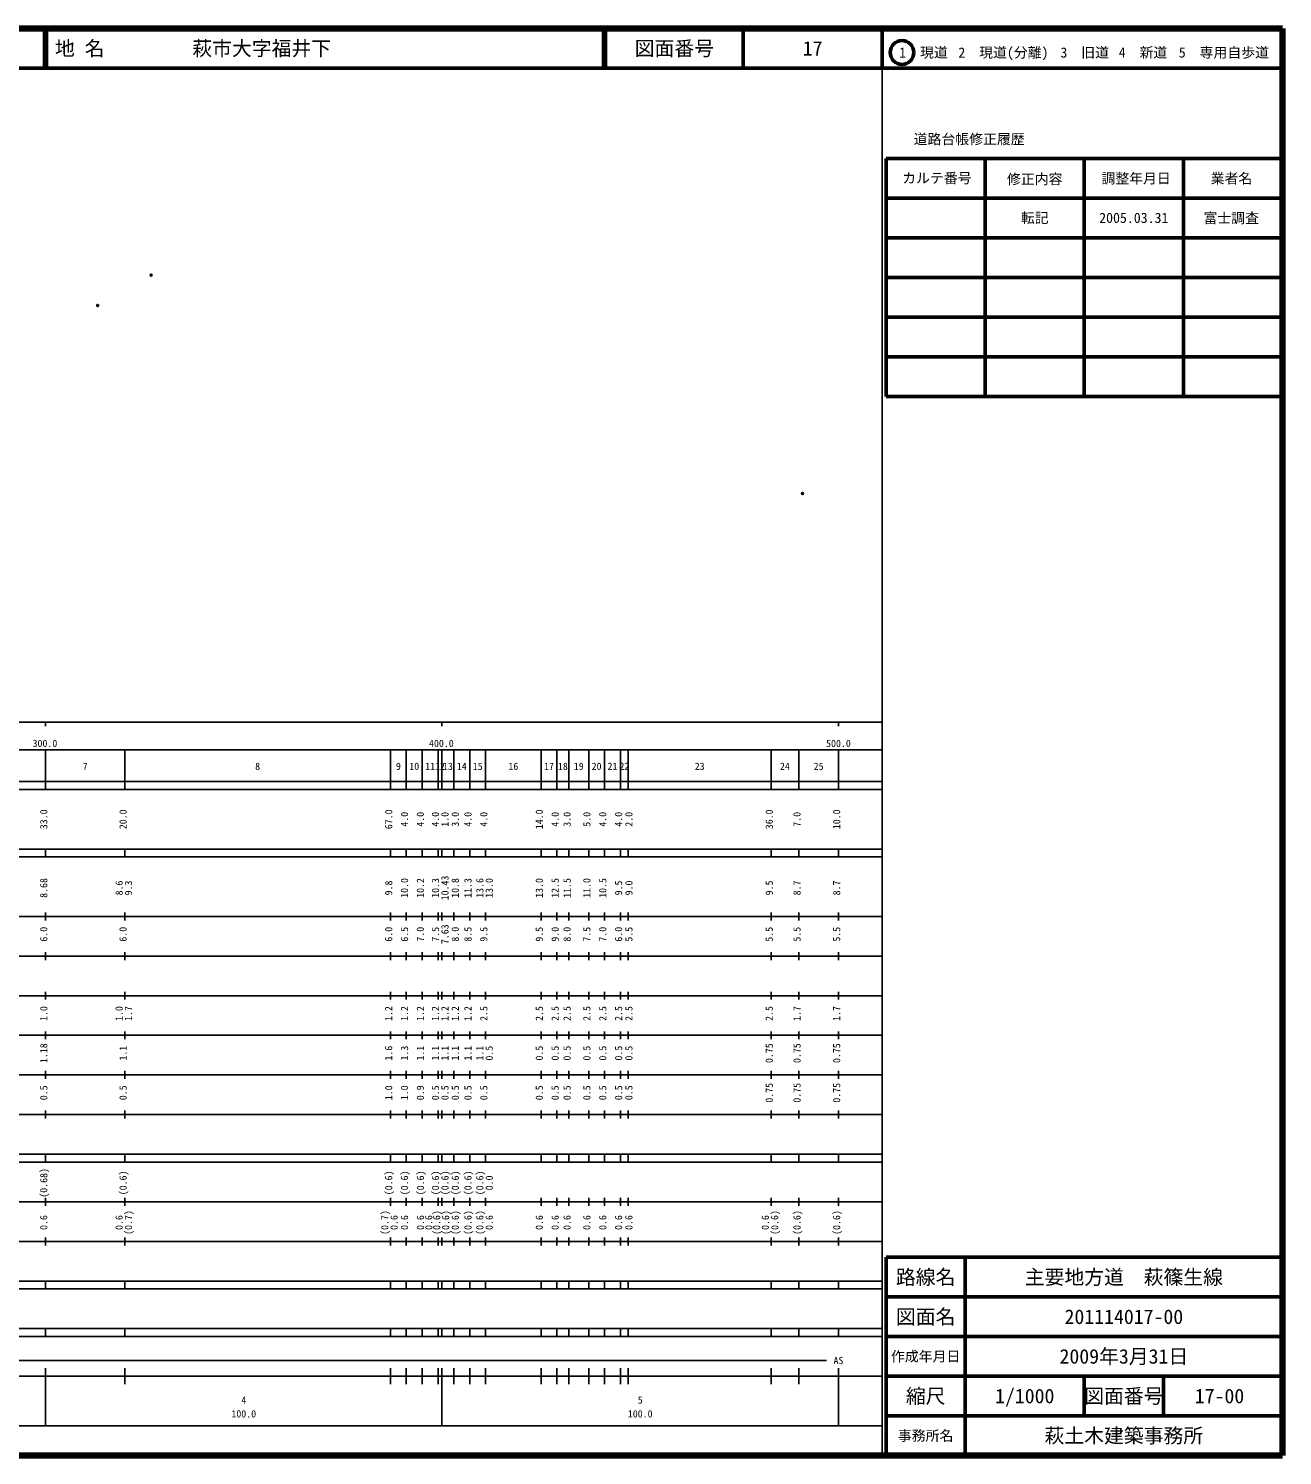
# Model space of a CAD drawing. Units: millimetres on the paper. Extents: x 40 to 680, y 20 to 380.
# Drawn here: x 363.7 to 680, y 20 to 380 of the extents above; entities that cross this region are included whole.
import ezdxf
from ezdxf.enums import TextEntityAlignment as Align

# ---------------------------------------------------------------- set-up
doc = ezdxf.new("R2010")
doc.units = ezdxf.units.MM
doc.header["$PDMODE"] = 32
doc.header["$PDSIZE"] = 0.5
doc.layers.add('M-OTRS', color=6, linetype='Continuous')
doc.layers.add('M-TTL-TXT', color=7, linetype='Continuous')
for name, color, linetype, lineweight in [('M-TTL', 2, 'Continuous', 140), ('M-TTL-BAND', 7, 'Continuous', 25), ('M-TTL-FRAM', 2, 'Continuous', 50), ('M-TTL-LINE', 7, 'Continuous', 50)]:
    doc.layers.add(name, color=color, linetype=linetype, lineweight=lineweight)
doc.styles.add('ＭＳ ゴシック', font='')
doc.styles.get('ＭＳ ゴシック').set_extended_font_data('MS Gothic')

msp = doc.modelspace()

# ---------------------------------------------------------------- linework, layer by layer
at = {"layer": 'M-OTRS'}
for p in [(394.623, 317.762), (381.145, 310.136), (558.927, 262.726)]:
    msp.add_point(p, dxfattribs=at)
at = {"layer": 'M-TTL'}
for p, q in [((680, 380), (40, 380)), ((680, 20), (680, 380)), ((40, 20), (680, 20))]:
    msp.add_line(p, q, dxfattribs=at)
at = {"layer": 'M-TTL-BAND'}
for p, q in [((579, 20), (579, 370)), ((40, 205), (579, 205)), ((368, 205), (368, 204)), ((468, 205), (468, 204)), ((568, 205), (568, 204)), ((68, 198), (579, 198)), ((368, 188), (368, 198)), ((388, 188), (388, 198)), ((455, 188), (455, 198)), ((459, 188), (459, 198)), ((463, 188), (463, 198)), ((467, 188), (467, 198)), ((468, 188), (468, 198)), ((471, 188), (471, 198)), ((475, 188), (475, 198)), ((479, 188), (479, 198)), ((493, 188), (493, 198)), ((497, 188), (497, 198)), ((500, 188), (500, 198)), ((505, 188), (505, 198)), ((509, 188), (509, 198)), ((513, 188), (513, 198)), ((515, 188), (515, 198)), ((551, 188), (551, 198)), ((558, 188), (558, 198)), ((568, 188), (568, 198)), ((40, 190), (579, 190)), ((40, 188), (579, 188)), ((40, 173), (579, 173)), ((368, 171), (368, 173)), ((388, 171), (388, 173)), ((455, 171), (455, 173)), ((459, 171), (459, 173)), ((463, 171), (463, 173)), ((467, 171), (467, 173)), ((468, 171), (468, 173)), ((471, 171), (471, 173)), ((475, 171), (475, 173)), ((479, 171), (479, 173)), ((493, 171), (493, 173)), ((497, 171), (497, 173)), ((500, 171), (500, 173)), ((505, 171), (505, 173)), ((509, 171), (509, 173)), ((513, 171), (513, 173)), ((515, 171), (515, 173)), ((551, 171), (551, 173)), ((558, 171), (558, 173)), ((568, 171), (568, 173)), ((40, 171), (579, 171)), ((40, 156), (579, 156)), ((368, 155), (368, 157)), ((388, 155), (388, 157)), ((455, 155), (455, 157)), ((459, 155), (459, 157)), ((463, 155), (463, 157)), ((467, 155), (467, 157)), ((468, 155), (468, 157)), ((471, 155), (471, 157)), ((475, 155), (475, 157)), ((479, 155), (479, 157)), ((493, 155), (493, 157)), ((497, 155), (497, 157)), ((500, 155), (500, 157)), ((505, 155), (505, 157)), ((509, 155), (509, 157)), ((513, 155), (513, 157)), ((515, 155), (515, 157)), ((551, 155), (551, 157)), ((558, 155), (558, 157)), ((568, 155), (568, 157)), ((46, 146), (579, 146)), ((368, 145), (368, 147)), ((388, 145), (388, 147)), ((455, 145), (455, 147)), ((459, 145), (459, 147)), ((463, 145), (463, 147)), ((467, 145), (467, 147)), ((468, 145), (468, 147)), ((471, 145), (471, 147)), ((475, 145), (475, 147)), ((479, 145), (479, 147)), ((493, 145), (493, 147)), ((497, 145), (497, 147)), ((500, 145), (500, 147)), ((505, 145), (505, 147)), ((509, 145), (509, 147)), ((513, 145), (513, 147)), ((515, 145), (515, 147)), ((551, 145), (551, 147)), ((558, 145), (558, 147)), ((568, 145), (568, 147)), ((368, 135), (368, 137)), ((388, 135), (388, 137)), ((455, 135), (455, 137)), ((459, 135), (459, 137)), ((463, 135), (463, 137)), ((467, 135), (467, 137)), ((468, 135), (468, 137)), ((471, 135), (471, 137)), ((475, 135), (475, 137)), ((479, 135), (479, 137)), ((493, 135), (493, 137)), ((497, 135), (497, 137)), ((500, 135), (500, 137)), ((505, 135), (505, 137)), ((509, 135), (509, 137)), ((513, 135), (513, 137)), ((515, 135), (515, 137)), ((551, 135), (551, 137)), ((558, 135), (558, 137)), ((568, 135), (568, 137)), ((52, 136), (579, 136)), ((46, 126), (579, 126)), ((368, 125), (368, 127)), ((388, 125), (388, 127)), ((455, 125), (455, 127)), ((459, 125), (459, 127)), ((463, 125), (463, 127)), ((467, 125), (467, 127)), ((468, 125), (468, 127)), ((471, 125), (471, 127)), ((475, 125), (475, 127)), ((479, 125), (479, 127)), ((493, 125), (493, 127)), ((497, 125), (497, 127)), ((500, 125), (500, 127)), ((505, 125), (505, 127)), ((509, 125), (509, 127)), ((513, 125), (513, 127)), ((515, 125), (515, 127)), ((551, 125), (551, 127)), ((558, 125), (558, 127)), ((568, 125), (568, 127)), ((52, 116), (579, 116)), ((368, 115), (368, 117)), ((388, 115), (388, 117)), ((455, 115), (455, 117)), ((459, 115), (459, 117)), ((463, 115), (463, 117)), ((467, 115), (467, 117)), ((468, 115), (468, 117)), ((471, 115), (471, 117)), ((475, 115), (475, 117)), ((479, 115), (479, 117)), ((493, 115), (493, 117)), ((497, 115), (497, 117)), ((500, 115), (500, 117)), ((505, 115), (505, 117)), ((509, 115), (509, 117)), ((513, 115), (513, 117)), ((515, 115), (515, 117)), ((551, 115), (551, 117)), ((558, 115), (558, 117)), ((568, 115), (568, 117)), ((46, 106), (579, 106)), ((368, 105), (368, 107)), ((388, 105), (388, 107)), ((455, 105), (455, 107)), ((459, 105), (459, 107)), ((463, 105), (463, 107)), ((467, 105), (467, 107)), ((468, 105), (468, 107)), ((471, 105), (471, 107)), ((475, 105), (475, 107)), ((479, 105), (479, 107)), ((493, 105), (493, 107)), ((497, 105), (497, 107)), ((500, 105), (500, 107)), ((505, 105), (505, 107)), ((509, 105), (509, 107)), ((513, 105), (513, 107)), ((515, 105), (515, 107)), ((551, 105), (551, 107)), ((558, 105), (558, 107)), ((568, 105), (568, 107)), ((40, 96), (579, 96)), ((40, 94), (579, 94)), ((368, 94), (368, 96)), ((388, 94), (388, 96)), ((455, 94), (455, 96)), ((459, 94), (459, 96)), ((463, 94), (463, 96)), ((467, 94), (467, 96)), ((468, 94), (468, 96)), ((471, 94), (471, 96)), ((475, 94), (475, 96)), ((479, 94), (479, 96)), ((493, 94), (493, 96)), ((497, 94), (497, 96)), ((500, 94), (500, 96)), ((505, 94), (505, 96)), ((509, 94), (509, 96)), ((513, 94), (513, 96)), ((515, 94), (515, 96)), ((551, 94), (551, 96)), ((558, 94), (558, 96)), ((568, 94), (568, 96)), ((49, 84), (579, 84)), ((368, 83), (368, 85)), ((388, 83), (388, 85)), ((455, 83), (455, 85)), ((459, 83), (459, 85)), ((463, 83), (463, 85)), ((467, 83), (467, 85)), ((468, 83), (468, 85)), ((471, 83), (471, 85)), ((475, 83), (475, 85)), ((479, 83), (479, 85)), ((493, 83), (493, 85)), ((497, 83), (497, 85)), ((500, 83), (500, 85)), ((505, 83), (505, 85)), ((509, 83), (509, 85)), ((513, 83), (513, 85)), ((515, 83), (515, 85)), ((551, 83), (551, 85)), ((558, 83), (558, 85)), ((568, 83), (568, 85)), ((40, 74), (579, 74)), ((368, 73), (368, 75)), ((388, 73), (388, 75)), ((455, 73), (455, 75)), ((459, 73), (459, 75)), ((463, 73), (463, 75)), ((467, 73), (467, 75)), ((468, 73), (468, 75)), ((471, 73), (471, 75)), ((475, 73), (475, 75)), ((479, 73), (479, 75)), ((493, 73), (493, 75)), ((497, 73), (497, 75)), ((500, 73), (500, 75)), ((505, 73), (505, 75)), ((509, 73), (509, 75)), ((513, 73), (513, 75)), ((515, 73), (515, 75)), ((551, 73), (551, 75)), ((558, 73), (558, 75)), ((568, 73), (568, 75)), ((40, 64), (579, 64)), ((40, 62), (579, 62)), ((368, 62), (368, 64)), ((388, 62), (388, 64)), ((455, 62), (455, 64)), ((459, 62), (459, 64)), ((463, 62), (463, 64)), ((467, 62), (467, 64)), ((468, 62), (468, 64)), ((471, 62), (471, 64)), ((475, 62), (475, 64)), ((479, 62), (479, 64)), ((493, 62), (493, 64)), ((497, 62), (497, 64)), ((500, 62), (500, 64)), ((505, 62), (505, 64)), ((509, 62), (509, 64)), ((513, 62), (513, 64)), ((515, 62), (515, 64)), ((551, 62), (551, 64)), ((558, 62), (558, 64)), ((568, 62), (568, 64)), ((40, 52), (579, 52)), ((368, 50), (368, 52)), ((388, 50), (388, 52)), ((455, 50), (455, 52)), ((459, 50), (459, 52)), ((463, 50), (463, 52)), ((467, 50), (467, 52)), ((468, 50), (468, 52)), ((471, 50), (471, 52)), ((475, 50), (475, 52)), ((479, 50), (479, 52)), ((493, 50), (493, 52)), ((497, 50), (497, 52)), ((500, 50), (500, 52)), ((505, 50), (505, 52)), ((509, 50), (509, 52)), ((513, 50), (513, 52)), ((515, 50), (515, 52)), ((551, 50), (551, 52)), ((558, 50), (558, 52)), ((568, 50), (568, 52)), ((40, 50), (579, 50)), ((71, 44), (565, 44)), ((40, 40), (579, 40)), ((368, 27.5), (368, 42)), ((388, 38), (388, 42)), ((455, 38), (455, 42)), ((459, 38), (459, 42)), ((463, 38), (463, 42)), ((467, 38), (467, 42)), ((468, 27.5), (468, 42)), ((471, 38), (471, 42)), ((475, 38), (475, 42)), ((479, 38), (479, 42)), ((493, 38), (493, 42)), ((497, 38), (497, 42)), ((500, 38), (500, 42)), ((505, 38), (505, 42)), ((509, 38), (509, 42)), ((513, 38), (513, 42)), ((515, 38), (515, 42)), ((551, 38), (551, 42)), ((558, 38), (558, 42)), ((568, 27.5), (568, 42)), ((68, 27.5), (579, 27.5))]:
    msp.add_line(p, q, dxfattribs=at)
at = {"layer": 'M-TTL-FRAM'}
for p, q in [((580, 347.197), (580, 287.197)), ((580, 347.197), (680, 347.197)), ((580, 287.197), (680, 287.197)), ((680, 70), (580, 70)), ((580, 70), (580, 20))]:
    msp.add_line(p, q, dxfattribs=at)
at = {"layer": 'M-TTL-LINE'}
for p, q in [((367.75, 380), (367.75, 370)), ((368.25, 380), (368.25, 370)), ((508.747, 380), (508.747, 370)), ((509.247, 380), (509.247, 370)), ((543.997, 380), (543.997, 370)), ((579, 380), (579, 370)), ((40, 370), (680, 370)), ((605, 347.197), (605, 287.197)), ((630, 347.197), (630, 287.197)), ((655, 347.197), (655, 287.197)), ((580, 337.197), (680, 337.197)), ((580, 327.197), (680, 327.197)), ((580, 317.197), (680, 317.197)), ((580, 307.197), (680, 307.197)), ((580, 297.197), (680, 297.197)), ((600, 70), (600, 20)), ((680, 60), (580, 60)), ((680, 50), (580, 50)), ((680, 40), (580, 40)), ((630, 40), (630, 30)), ((650, 40), (650, 30)), ((680, 30), (580, 30))]:
    msp.add_line(p, q, dxfattribs=at)
msp.add_circle((584.031, 373.958), 3, dxfattribs=at)

# ---------------------------------------------------------------- texts
at = {"layer": 'M-TTL-BAND', "style": 'ＭＳ ゴシック'}
for s, p in [('300.0', (367.844, 198.195)), ('400.0', (467.844, 198.195)), ('500.0', (568, 198.195)), ('7', (378, 192.405)), ('8', (421.5, 192.405)), ('9', (457, 192.405)), ('10', (461, 192.405)), ('11', (465, 192.405)), ('12', (467.5, 192.405)), ('13', (469.5, 192.405)), ('14', (473, 192.405)), ('15', (477, 192.405)), ('16', (486, 192.405)), ('17', (495, 192.405)), ('18', (498.5, 192.405)), ('19', (502.5, 192.405)), ('20', (507, 192.405)), ('21', (511, 192.405)), ('22', (514, 192.405)), ('23', (533, 192.405)), ('24', (554.5, 192.405)), ('25', (563, 192.405)), ('AS', (568, 42.5)), ('4', (418, 32.523)), ('5', (518, 32.523)), ('100.0', (418, 29.033)), ('100.0', (518, 29.033))]:
    msp.add_text(s, height=1.833, dxfattribs=at).set_placement(p, align=Align.BOTTOM_CENTER)
for s, p in [('33.0', (369, 180.5)), ('20.0', (389, 180.5)), ('67.0', (456, 180.5)), ('4.0', (460, 180.5)), ('4.0', (464, 180.5)), ('4.0', (467.8, 180.5)), ('1.0', (470.2, 180.5)), ('3.0', (472.8, 180.5)), ('4.0', (476, 180.5)), ('4.0', (480, 180.5)), ('14.0', (494, 180.5)), ('4.0', (498, 180.5)), ('3.0', (501, 180.5)), ('5.0', (506, 180.5)), ('4.0', (510, 180.5)), ('4.0', (514, 180.5)), ('2.0', (516.6, 180.5)), ('36.0', (552, 180.5)), ('7.0', (559, 180.5)), ('10.0', (569, 180.5)), ('10.43', (470.2, 163.174)), ('8.68', (369, 163.174)), ('8.6', (388, 163.174)), ('9.3', (390.37, 163.174)), ('9.8', (456, 163.174)), ('10.0', (460, 163.174)), ('10.2', (464, 163.174)), ('10.3', (467.8, 163.174)), ('10.8', (472.8, 163.174)), ('11.3', (476, 163.174)), ('13.6', (479, 163.174)), ('13.0', (481.37, 163.174)), ('13.0', (494, 163.174)), ('12.5', (498, 163.174)), ('11.5', (501, 163.174)), ('11.0', (506, 163.174)), ('10.5', (510, 163.174)), ('9.5', (514, 163.174)), ('9.0', (516.6, 163.174)), ('9.5', (552, 163.174)), ('8.7', (559, 163.174)), ('8.7', (569, 163.174)), ('6.0', (369, 151.5)), ('6.0', (389, 151.5)), ('6.0', (456, 151.5)), ('6.5', (460, 151.5)), ('7.0', (464, 151.5)), ('7.5', (467.8, 151.5)), ('7.63', (470.2, 151.5)), ('8.0', (472.8, 151.5)), ('8.5', (476, 151.5)), ('9.5', (480, 151.5)), ('9.5', (494, 151.5)), ('9.0', (498, 151.5)), ('8.0', (501, 151.5)), ('7.5', (506, 151.5)), ('7.0', (510, 151.5)), ('6.0', (514, 151.5)), ('5.5', (516.6, 151.5)), ('5.5', (552, 151.5)), ('5.5', (559, 151.5)), ('5.5', (569, 151.5)), ('1.0', (369, 131.5)), ('1.0', (388, 131.5)), ('1.7', (390.37, 131.5)), ('1.2', (456, 131.5)), ('1.2', (460, 131.5)), ('1.2', (464, 131.5)), ('1.2', (467.8, 131.5)), ('1.2', (470.2, 131.5)), ('1.2', (472.8, 131.5)), ('1.2', (476, 131.5)), ('2.5', (480, 131.5)), ('2.5', (494, 131.5)), ('2.5', (498, 131.5)), ('2.5', (501, 131.5)), ('2.5', (506, 131.5)), ('2.5', (510, 131.5)), ('2.5', (514, 131.5)), ('2.5', (516.6, 131.5)), ('2.5', (552, 131.5)), ('1.7', (559, 131.5)), ('1.7', (569, 131.5)), ('1.18', (369, 121.5)), ('1.1', (389, 121.5)), ('1.6', (456, 121.5)), ('1.3', (460, 121.5)), ('1.1', (464, 121.5)), ('1.1', (467.8, 121.5)), ('1.1', (470.2, 121.5)), ('1.1', (472.8, 121.5)), ('1.1', (476, 121.5)), ('1.1', (479, 121.5)), ('0.5', (481.37, 121.5)), ('0.5', (494, 121.5)), ('0.5', (498, 121.5)), ('0.5', (501, 121.5)), ('0.5', (506, 121.5)), ('0.5', (510, 121.5)), ('0.5', (514, 121.5)), ('0.5', (516.6, 121.5)), ('0.75', (552, 121.5)), ('0.75', (559, 121.5)), ('0.75', (569, 121.5)), ('0.5', (369, 111.5)), ('0.5', (389, 111.5)), ('1.0', (456, 111.5)), ('1.0', (460, 111.5)), ('0.9', (464, 111.5)), ('0.5', (467.8, 111.5)), ('0.5', (470.2, 111.5)), ('0.5', (472.8, 111.5)), ('0.5', (476, 111.5)), ('0.5', (480, 111.5)), ('0.5', (494, 111.5)), ('0.5', (498, 111.5)), ('0.5', (501, 111.5)), ('0.5', (506, 111.5)), ('0.5', (510, 111.5)), ('0.5', (514, 111.5)), ('0.5', (516.6, 111.5)), ('0.75', (552, 111.5)), ('0.75', (559, 111.5)), ('0.75', (569, 111.5)), ('(0.68)', (369, 88.764)), ('(0.6)', (389, 88.764)), ('(0.6)', (456, 88.764)), ('(0.6)', (460, 88.764)), ('(0.6)', (464, 88.764)), ('(0.6)', (467.8, 88.764)), ('(0.6)', (470.2, 88.764)), ('(0.6)', (472.8, 88.764)), ('(0.6)', (476, 88.764)), ('(0.6)', (479, 88.764)), ('0.0', (481.37, 88.764)), ('0.6', (369, 78.764)), ('0.6', (388, 78.764)), ('(0.7)', (390.37, 78.764)), ('(0.7)', (455, 78.764)), ('0.6', (457.37, 78.764)), ('0.6', (460, 78.764)), ('0.6', (464, 78.764)), ('0.6', (466.1, 78.764)), ('(0.6)', (468.1, 78.764)), ('(0.6)', (470.37, 78.764)), ('(0.6)', (472.8, 78.764)), ('(0.6)', (476, 78.764)), ('(0.6)', (479, 78.764)), ('0.6', (481.37, 78.764)), ('0.6', (494, 78.764)), ('0.6', (498, 78.764)), ('0.6', (501, 78.764)), ('0.6', (506, 78.764)), ('0.6', (510, 78.764)), ('0.6', (514, 78.764)), ('0.6', (516.6, 78.764)), ('0.6', (551, 78.764)), ('(0.6)', (553.37, 78.764)), ('(0.6)', (559, 78.764)), ('(0.6)', (569, 78.764))]:
    msp.add_text(s, height=1.833, rotation=90, dxfattribs=at).set_placement(p, align=Align.BOTTOM_CENTER)
at = {"layer": 'M-TTL-TXT', "style": 'ＭＳ ゴシック'}
for s, p in [('地 名', (370.38, 375)), ('萩市大字福井下', (405.024, 375))]:
    msp.add_text(s, height=3.666, dxfattribs=at).set_placement(p, align=Align.MIDDLE_LEFT)
for s, height, p in [('図面番号', 3.666, (526.622, 375)), ('17', 3.666, (561.497, 375)), ('1\u3000現道', 2.566, (589.448, 373.958)), ('2\u3000現道(分離)', 2.566, (609.619, 373.958)), ('3\u3000旧道', 2.566, (630.121, 373.958)), ('4\u3000新道', 2.566, (644.824, 373.958)), ('5\u3000専用自歩道', 2.566, (665.228, 373.958)), ('道路台帳修正履歴', 2.566, (600.968, 352.113)), ('カルテ番号', 2.566, (592.839, 342.277)), ('修正内容', 2.566, (617.509, 342.023)), ('調整年月日', 2.566, (643.089, 342.197)), ('業者名', 2.566, (667.134, 342.197)), ('転記', 2.566, (617.5, 332.245)), ('2005.03.31', 2.566, (642.5, 332.245)), ('富士調査', 2.566, (667.077, 332.189)), ('路線名', 3.666, (590, 65)), ('路線名', 3.666, (590, 65)), ('主要地方道\u3000萩篠生線', 3.666, (640, 65)), ('図面名', 3.666, (590, 55)), ('図面名', 3.666, (590, 55)), ('201114017-00', 3.666, (640, 55)), ('2009年3月31日', 3.666, (640, 45)), ('作成年月日', 2.566, (590, 45)), ('作成年月日', 2.566, (590, 45)), ('縮尺', 3.666, (590, 35)), ('縮尺', 3.666, (590, 35)), ('1/1000', 3.666, (615, 35)), ('図面番号', 3.666, (640, 35)), ('図面番号', 3.666, (640, 35)), ('17-00', 3.666, (664.125, 35)), ('事務所名', 2.566, (590, 25)), ('事務所名', 2.566, (590, 25)), ('萩土木建築事務所', 3.666, (640, 25))]:
    msp.add_text(s, height=height, dxfattribs=at).set_placement(p, align=Align.MIDDLE_CENTER)

doc.saveas('drawing.dxf')
